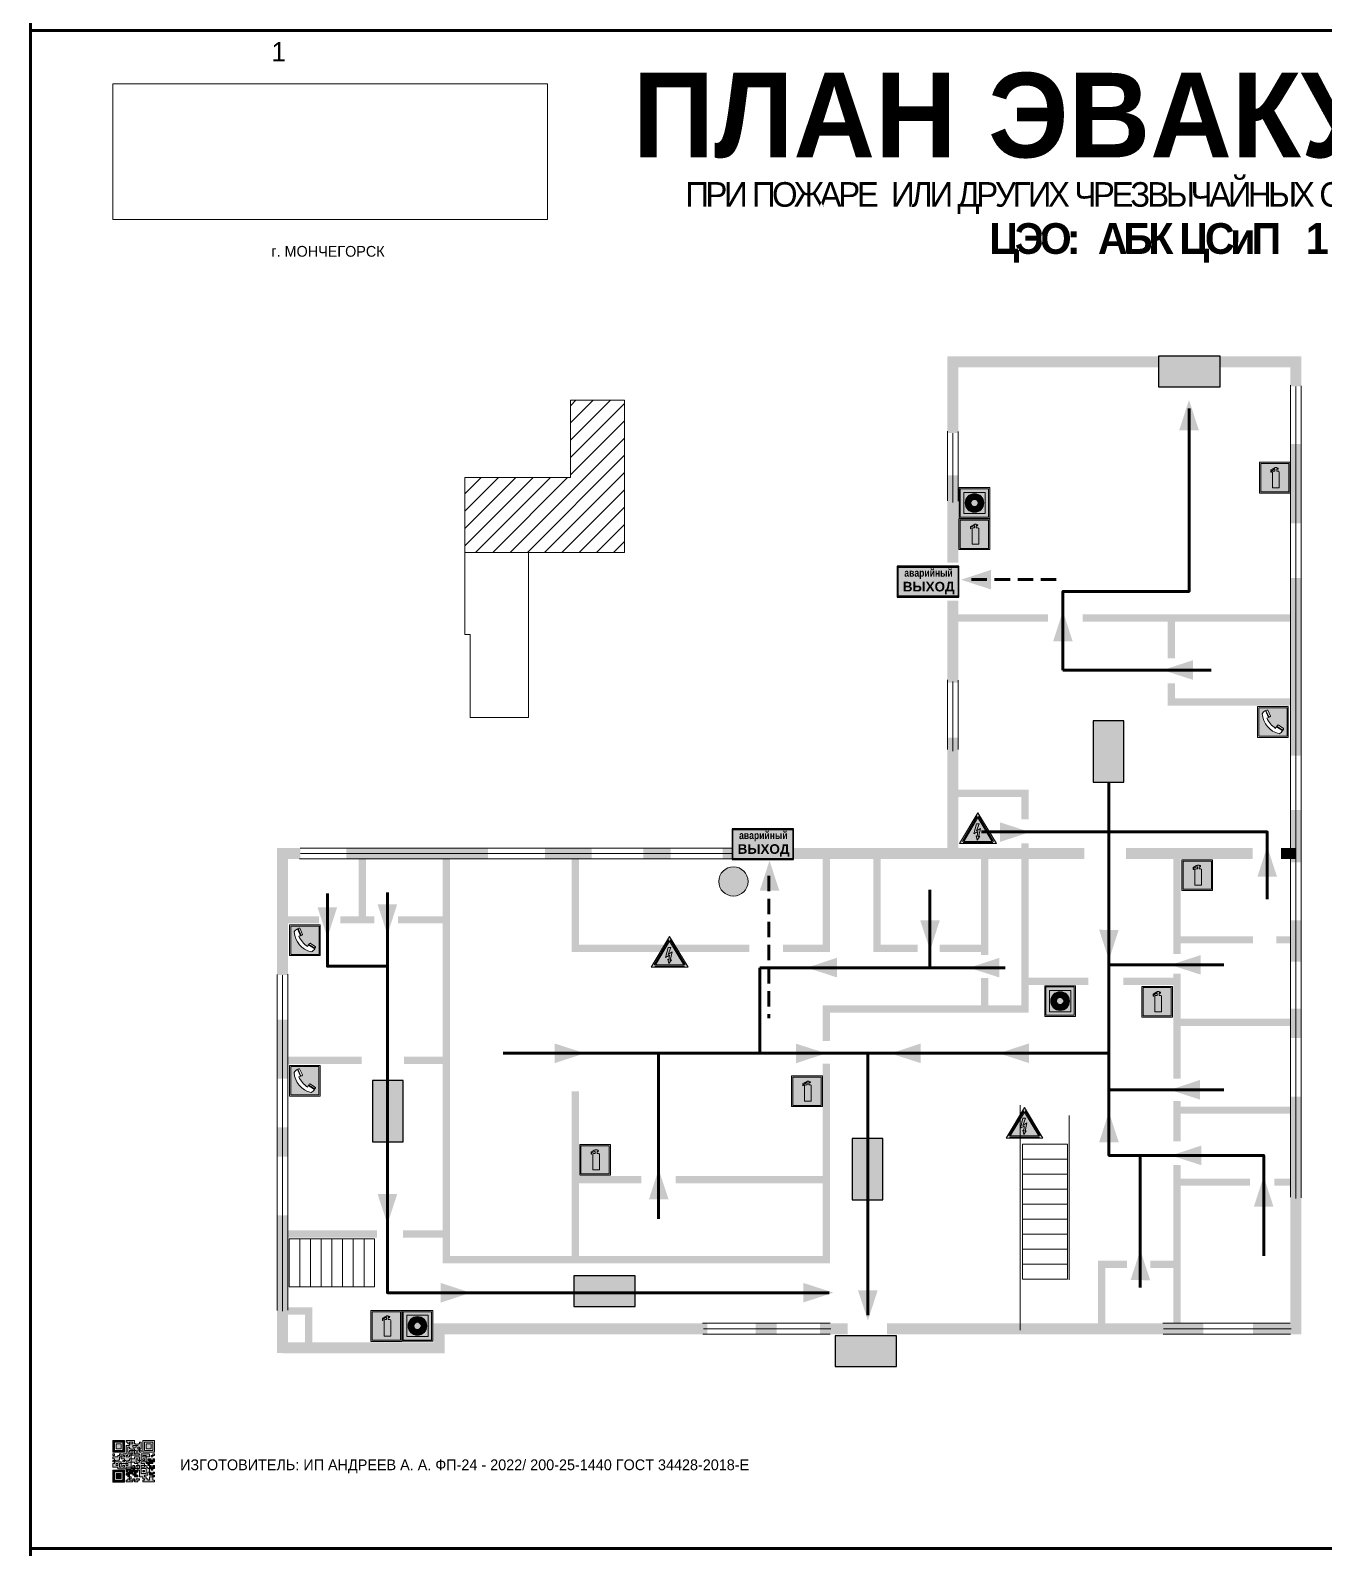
# Model space of a CAD drawing. Header units: millimetres. Extents: x 13114 to 67229, y 22859 to 38520.
# Drawn here: x 37715.6 to 38052.4, y 24689 to 25084 of the extents above; entities that cross this region are included whole.
import ezdxf

# ---------------------------------------------------------------- set-up
doc = ezdxf.new("R2010")
doc.units = ezdxf.units.MM
doc.linetypes.add('{ Wide Dash }', pattern=[12, 4, -2, 4, -2])
doc.layers.add('План_Штампы', color=7, linetype='Continuous')
doc.styles.add('обычный', font='arial.ttf')
picture_1 = doc.add_image_def('image1.jpg', size_in_pixel=(337, 105))

# ---------------------------------------------------------------- blocks, each defined once
blk = doc.blocks.new('QR')
at = {"lineweight": 0}
h = blk.add_hatch(color=256, dxfattribs=at)
h.dxf.hatch_style = 1
h.paths.add_polyline_path([(9241.16, 2687.38), (9242.01, 2687.38), (9242.01, 2687.83), (9241.59, 2687.83), (9241.59, 2688.68), (9239.45, 2688.68), (9239.45, 2688.25), (9239.86, 2688.25), (9239.86, 2687.83), (9240.29, 2687.83), (9240.29, 2688.25), (9241.16, 2688.25), (9241.16, 2687.83), (9240.29, 2687.83), (9240.29, 2687.38), (9239.45, 2687.38), (9239.45, 2685.22), (9238.57, 2685.22), (9238.57, 2684.8), (9239.02, 2684.8), (9239.02, 2684.37), (9238.13, 2684.37), (9238.13, 2683.92), (9239.02, 2683.92), (9239.02, 2683.5), (9239.44, 2683.5), (9239.44, 2682.64), (9239.87, 2682.64), (9239.87, 2682.18), (9239.44, 2682.18), (9239.44, 2682.64), (9238.13, 2682.64), (9238.13, 2681.76), (9237.71, 2681.76), (9237.71, 2682.64), (9238.13, 2682.64), (9238.13, 2683.07), (9237.27, 2683.07), (9237.27, 2683.51), (9237.71, 2683.51), (9237.71, 2684.37), (9238.13, 2684.37), (9238.13, 2685.22), (9237.71, 2685.22), (9237.71, 2684.8), (9237.28, 2684.8), (9237.28, 2684.38), (9235.98, 2684.38), (9235.98, 2683.92), (9236.4, 2683.92), (9236.4, 2683.49), (9236.84, 2683.49), (9236.84, 2683.07), (9236.4, 2683.07), (9236.4, 2682.64), (9235.98, 2682.64), (9235.98, 2681.76), (9237.29, 2681.76), (9237.29, 2681.33), (9239.43, 2681.33), (9239.43, 2681.76), (9240.74, 2681.76), (9240.74, 2683.05), (9239.87, 2683.05), (9239.87, 2683.5), (9240.29, 2683.5), (9240.29, 2683.91), (9240.74, 2683.91), (9240.74, 2684.81), (9240.29, 2684.81), (9240.29, 2684.79), (9240.29, 2684.37), (9239.45, 2684.37), (9239.45, 2684.8), (9239.87, 2684.8), (9239.87, 2685.21), (9240.74, 2685.21), (9240.74, 2686.1), (9240.29, 2686.1), (9240.29, 2685.64), (9239.86, 2685.64), (9239.86, 2686.95), (9240.29, 2686.95), (9240.29, 2686.52), (9240.74, 2686.52), (9240.74, 2686.1), (9241.16, 2686.1), (9241.16, 2686.53), (9241.59, 2686.53), (9241.59, 2686.1), (9242.02, 2686.1), (9242.02, 2685.21), (9241.59, 2685.21), (9241.59, 2686.1), (9241.16, 2686.1), (9241.16, 2685.21), (9240.74, 2685.21), (9240.74, 2684.81), (9242.89, 2684.81), (9242.89, 2685.22), (9242.47, 2685.22), (9242.47, 2686.11), (9242.89, 2686.11), (9242.89, 2686.52), (9242.46, 2686.52), (9242.46, 2686.95), (9242.89, 2686.95), (9242.89, 2686.52), (9243.32, 2686.52), (9243.32, 2688.26), (9242.9, 2688.26), (9242.9, 2687.83), (9242.47, 2687.83), (9242.47, 2687.38), (9242.01, 2687.38), (9242.01, 2686.94), (9241.16, 2686.94)])
h.paths.add_polyline_path([(9239.02, 2682.18), (9239.02, 2681.76), (9238.54, 2681.76), (9238.54, 2682.18)], flags=16)
h.paths.add_polyline_path([(9237.27, 2682.65), (9237.27, 2682.19), (9236.83, 2682.19), (9236.83, 2682.65)], flags=16)
h = blk.add_hatch(color=256, dxfattribs=at)
h.dxf.hatch_style = 1
h.paths.add_polyline_path([(9238.15, 2687.83), (9236.83, 2687.83), (9236.83, 2686.52), (9238.15, 2686.52)], flags=0)
h.paths.add_polyline_path([(9239.01, 2685.65), (9239.01, 2688.68), (9235.98, 2688.68), (9235.98, 2685.65)])
h.paths.add_polyline_path([(9236.41, 2686.1), (9236.41, 2688.26), (9238.56, 2688.26), (9238.56, 2686.1)], flags=16)
h.paths.add_polyline_path([(9236.83, 2686.52), (9236.83, 2687.83), (9238.15, 2687.83), (9238.15, 2686.52)], flags=0)
h = blk.add_hatch(color=256, dxfattribs=at)
h.dxf.hatch_style = 1
h.paths.add_polyline_path([(9243.32, 2686.11), (9242.89, 2686.11), (9242.89, 2685.64), (9243.32, 2685.64)])
h.paths.add_polyline_path([(9239.02, 2683.07), (9239.02, 2683.5), (9238.56, 2683.5), (9238.56, 2683.07)])
h.paths.add_polyline_path([(9236.4, 2684.8), (9236.4, 2685.22), (9235.98, 2685.22), (9235.98, 2684.8)])
h.paths.add_polyline_path([(9236.4, 2683.07), (9236.4, 2683.49), (9235.98, 2683.49), (9235.98, 2683.07)])
h = blk.add_hatch(color=256, dxfattribs=at)
h.dxf.hatch_style = 1
h.paths.add_polyline_path([(9238.15, 2686.52), (9238.15, 2687.83), (9236.83, 2687.83), (9236.83, 2686.52)])
h.paths.add_polyline_path([(9245.91, 2686.52), (9245.91, 2687.83), (9244.59, 2687.83), (9244.59, 2686.52)], flags=0)
h.paths.add_polyline_path([(9246.77, 2685.65), (9246.77, 2688.68), (9243.74, 2688.68), (9243.74, 2685.65)])
h.paths.add_polyline_path([(9244.17, 2686.1), (9244.17, 2688.26), (9246.32, 2688.26), (9246.32, 2686.1)], flags=16)
h.paths.add_polyline_path([(9244.59, 2686.52), (9244.59, 2687.83), (9245.91, 2687.83), (9245.91, 2686.52)], flags=0)
h = blk.add_hatch(color=256, dxfattribs=at)
h.dxf.hatch_style = 1
h.paths.add_polyline_path([(9240.75, 2681.76), (9240.75, 2681.35), (9241.17, 2681.35), (9241.17, 2681.76)])
h.paths.add_polyline_path([(9241.6, 2682.18), (9241.17, 2682.18), (9241.17, 2681.76), (9241.6, 2681.76)])
h.paths.add_polyline_path([(9242.47, 2681.34), (9242.47, 2682.19), (9242.02, 2682.19), (9242.02, 2681.76), (9241.6, 2681.76), (9241.6, 2681.34)])
h.paths.add_polyline_path([(9239.87, 2678.3), (9239.44, 2678.3), (9239.44, 2677.89), (9241.17, 2677.89), (9241.17, 2678.3), (9240.28, 2678.3), (9240.28, 2678.73), (9239.87, 2678.73)])
h.paths.add_polyline_path([(9240.75, 2678.73), (9240.75, 2679.19), (9240.28, 2679.19), (9240.28, 2678.73)])
h.paths.add_polyline_path([(9241.6, 2678.73), (9241.17, 2678.73), (9241.17, 2678.3), (9241.6, 2678.3)])
h.paths.add_polyline_path([(9242.02, 2678.3), (9241.6, 2678.3), (9241.6, 2677.89), (9242.48, 2677.89), (9242.48, 2678.31), (9242.9, 2678.31), (9242.9, 2678.73), (9242.02, 2678.73)])
h.paths.add_polyline_path([(9246.36, 2684.37), (9246.36, 2684.79), (9245.93, 2684.79), (9245.93, 2684.37)])
h.paths.add_polyline_path([(9246.78, 2685.2), (9246.36, 2685.2), (9246.36, 2684.79), (9246.78, 2684.79)])
h.paths.add_polyline_path([(9245.91, 2687.83), (9244.59, 2687.83), (9244.59, 2686.52), (9245.91, 2686.52)])
h = blk.add_hatch(color=256, dxfattribs=at)
h.dxf.hatch_style = 1
h.paths.add_polyline_path([(9243.32, 2682.64), (9243.32, 2683.07), (9244.62, 2683.07), (9244.62, 2684.37), (9243.74, 2684.37), (9243.74, 2684.8), (9244.62, 2684.8), (9244.62, 2684.37), (9245.48, 2684.37), (9245.48, 2685.22), (9243.32, 2685.22), (9243.32, 2683.5), (9242.89, 2683.5), (9242.89, 2683.06), (9242.01, 2683.06), (9242.01, 2683.91), (9242.47, 2683.91), (9242.47, 2683.5), (9242.89, 2683.5), (9242.89, 2684.38), (9241.59, 2684.38), (9241.59, 2683.91), (9240.74, 2683.91), (9240.74, 2683.05), (9241.59, 2683.05), (9241.59, 2682.64), (9242.47, 2682.64), (9242.47, 2682.19), (9242.91, 2682.19), (9242.91, 2681.34), (9242.48, 2681.34), (9242.48, 2680.91), (9242.91, 2680.91), (9242.91, 2679.17), (9243.75, 2679.17), (9243.75, 2678.73), (9244.2, 2678.73), (9244.2, 2678.3), (9243.75, 2678.3), (9243.75, 2677.88), (9246.78, 2677.88), (9246.78, 2678.3), (9246.35, 2678.3), (9246.35, 2679.19), (9245.48, 2679.19), (9245.48, 2678.31), (9245.05, 2678.31), (9245.05, 2678.73), (9244.62, 2678.73), (9244.62, 2679.19), (9244.2, 2679.19), (9244.2, 2679.61), (9245.05, 2679.61), (9245.05, 2680.46), (9245.48, 2680.46), (9245.48, 2681.34), (9245.04, 2681.34), (9245.04, 2681.76), (9244.63, 2681.76), (9244.63, 2682.19), (9244.21, 2682.19), (9244.21, 2681.76), (9243.32, 2681.76), (9243.32, 2682.19), (9244.21, 2682.19), (9244.21, 2682.64)])
h.paths.add_polyline_path([(9243.75, 2683.49), (9243.75, 2683.92), (9244.21, 2683.92), (9244.21, 2683.49)], flags=16)
h.paths.add_polyline_path([(9243.32, 2681.34), (9244.63, 2681.34), (9244.63, 2680.04), (9243.32, 2680.04)], flags=16)
h.paths.add_polyline_path([(9243.76, 2680.89), (9244.18, 2680.89), (9244.18, 2680.48), (9243.76, 2680.48)], flags=0)
h = blk.add_hatch(color=256, dxfattribs=at)
h.dxf.hatch_style = 1
h.paths.add_polyline_path([(9246.36, 2683.07), (9246.78, 2683.07), (9246.78, 2683.92), (9246.36, 2683.92), (9246.36, 2683.49), (9245.92, 2683.49), (9245.92, 2683.92), (9245.06, 2683.92), (9245.06, 2683.49), (9245.48, 2683.49), (9245.48, 2683.07), (9244.62, 2683.07), (9244.62, 2682.65), (9245.05, 2682.65), (9245.05, 2682.18), (9245.48, 2682.18), (9245.48, 2682.65), (9246.36, 2682.65)])
h.paths.add_polyline_path([(9246.78, 2682.18), (9246.36, 2682.18), (9246.36, 2681.75), (9245.92, 2681.75), (9245.92, 2682.18), (9245.48, 2682.18), (9245.48, 2681.34), (9245.48, 2681.34), (9245.94, 2681.34), (9245.94, 2680.91), (9246.36, 2680.91), (9246.36, 2681.34), (9246.78, 2681.34)])
h = blk.add_hatch(color=256, dxfattribs=at)
h.dxf.hatch_style = 1
h.paths.add_polyline_path([(9235.98, 2680.9), (9235.98, 2677.86), (9239.02, 2677.86), (9239.02, 2680.9)])
h.paths.add_polyline_path([(9238.57, 2680.48), (9238.57, 2678.32), (9236.41, 2678.32), (9236.41, 2680.48)], flags=16)
h.paths.add_polyline_path([(9238.15, 2680.05), (9238.15, 2678.74), (9236.83, 2678.74), (9236.83, 2680.05)], flags=0)
h = blk.add_hatch(color=256, dxfattribs=at)
h.dxf.hatch_style = 1
h.paths.add_polyline_path([(9238.15, 2680.05), (9236.83, 2680.05), (9236.83, 2678.74), (9238.15, 2678.74)])
h = blk.add_hatch(color=256, dxfattribs=at)
h.dxf.hatch_style = 1
h.paths.add_polyline_path([(9242.02, 2680.46), (9242.48, 2680.46), (9242.48, 2680.91), (9241.58, 2680.91), (9241.58, 2681.35), (9241.17, 2681.35), (9241.17, 2680.91), (9240.75, 2680.91), (9240.75, 2681.33), (9239.43, 2681.33), (9239.43, 2680.46), (9239.86, 2680.46), (9239.86, 2680.92), (9240.3, 2680.92), (9240.3, 2680.46), (9239.86, 2680.46), (9239.86, 2680.04), (9239.44, 2680.04), (9239.44, 2679.62), (9239.86, 2679.62), (9239.86, 2679.19), (9240.29, 2679.19), (9240.29, 2680.03), (9241.18, 2680.03), (9241.18, 2680.47), (9241.6, 2680.47), (9241.6, 2680.03), (9241.18, 2680.03), (9241.18, 2679.61), (9241.6, 2679.61), (9241.6, 2679.19), (9242.47, 2679.19), (9242.47, 2679.6), (9242.02, 2679.6)])
h = blk.add_hatch(color=256, dxfattribs=at)
h.dxf.hatch_style = 1
h.paths.add_polyline_path([(9244.18, 2680.48), (9244.18, 2680.89), (9243.76, 2680.89), (9243.76, 2680.48)])
h = blk.add_hatch(color=256, dxfattribs=at)
h.dxf.hatch_style = 1
h.paths.add_polyline_path([(9245.93, 2680.04), (9245.93, 2680.46), (9245.48, 2680.46), (9245.48, 2679.62), (9246.35, 2679.62), (9246.35, 2680.04)])
h.paths.add_polyline_path([(9246.78, 2680.04), (9246.78, 2680.46), (9246.35, 2680.46), (9246.35, 2680.04)])
h.paths.add_polyline_path([(9246.78, 2679.18), (9246.78, 2679.62), (9246.35, 2679.62), (9246.35, 2679.18)])
for points in [[(9237.71, 2685.22), (9238.13, 2685.22), (9238.13, 2684.37), (9237.71, 2684.37), (9237.71, 2683.51), (9237.27, 2683.51), (9237.27, 2683.07), (9238.13, 2683.07), (9238.13, 2682.64), (9237.71, 2682.64), (9237.71, 2681.76), (9238.13, 2681.76), (9238.13, 2682.64), (9239.44, 2682.64), (9239.44, 2683.5), (9239.02, 2683.5), (9239.02, 2683.07), (9238.56, 2683.07), (9238.56, 2683.5), (9239.02, 2683.5), (9239.02, 2683.92), (9238.13, 2683.92), (9238.13, 2684.37), (9239.02, 2684.37), (9239.02, 2684.8), (9238.57, 2684.8), (9238.57, 2685.22), (9239.45, 2685.22), (9239.45, 2687.38), (9240.29, 2687.38), (9240.29, 2687.83), (9239.86, 2687.83), (9239.86, 2688.25), (9239.45, 2688.25), (9239.45, 2688.68), (9241.59, 2688.68), (9241.59, 2687.83), (9242.01, 2687.83), (9242.01, 2687.38), (9242.47, 2687.38), (9242.47, 2687.83), (9242.9, 2687.83), (9242.9, 2688.26), (9243.32, 2688.26), (9243.32, 2686.52), (9242.89, 2686.52), (9242.89, 2686.11), (9243.32, 2686.11), (9243.32, 2685.64), (9242.89, 2685.64), (9242.89, 2686.11), (9242.47, 2686.11), (9242.47, 2685.22), (9242.89, 2685.22), (9242.89, 2684.81), (9240.74, 2684.81), (9240.74, 2683.91), (9241.59, 2683.91), (9241.59, 2684.38), (9242.89, 2684.38), (9242.89, 2683.5), (9242.47, 2683.5), (9242.47, 2683.91), (9242.01, 2683.91), (9242.01, 2683.06), (9242.89, 2683.06), (9242.89, 2683.5), (9243.32, 2683.5), (9243.32, 2685.22), (9245.48, 2685.22), (9245.48, 2684.37), (9244.62, 2684.37), (9244.62, 2683.07), (9245.48, 2683.07), (9245.48, 2683.49), (9245.06, 2683.49), (9245.06, 2683.92), (9245.92, 2683.92), (9245.92, 2683.49), (9246.36, 2683.49), (9246.36, 2683.92), (9246.78, 2683.92), (9246.78, 2683.07), (9246.36, 2683.07), (9246.36, 2682.65), (9245.48, 2682.65), (9245.48, 2682.18), (9245.92, 2682.18), (9245.92, 2681.75), (9246.36, 2681.75), (9246.36, 2682.18), (9246.78, 2682.18), (9246.78, 2681.34), (9246.36, 2681.34), (9246.36, 2680.91), (9245.94, 2680.91), (9245.94, 2681.34), (9245.48, 2681.34), (9245.48, 2680.46), (9245.93, 2680.46), (9245.93, 2680.04), (9246.35, 2680.04), (9246.35, 2680.46), (9246.78, 2680.46), (9246.78, 2680.04), (9246.78, 2680.04), (9246.35, 2680.04), (9246.35, 2679.62), (9246.78, 2679.62), (9246.78, 2679.18), (9246.35, 2679.18), (9246.35, 2678.3), (9246.78, 2678.3), (9246.78, 2677.88), (9243.75, 2677.88), (9243.75, 2678.3), (9244.2, 2678.3), (9244.2, 2678.73), (9243.75, 2678.73), (9243.75, 2679.17), (9242.91, 2679.17), (9242.91, 2680.91), (9242.48, 2680.91), (9242.48, 2680.46), (9242.02, 2680.46), (9242.02, 2679.6), (9242.47, 2679.6), (9242.47, 2679.19), (9241.6, 2679.19), (9241.6, 2679.61), (9241.18, 2679.61), (9241.18, 2680.03), (9240.29, 2680.03), (9240.29, 2679.19), (9240.75, 2679.19), (9240.75, 2678.73), (9240.28, 2678.73), (9240.28, 2678.3), (9241.17, 2678.3), (9241.17, 2678.73), (9241.6, 2678.73), (9241.6, 2678.3), (9242.02, 2678.3), (9242.02, 2678.73), (9242.9, 2678.73), (9242.9, 2678.31), (9242.48, 2678.31), (9242.48, 2677.89), (9241.6, 2677.89), (9241.6, 2678.3), (9241.17, 2678.3), (9241.17, 2677.89), (9239.44, 2677.89), (9239.44, 2678.3), (9239.87, 2678.3), (9239.87, 2678.73), (9240.28, 2678.73), (9240.28, 2679.19), (9240.29, 2679.19), (9239.86, 2679.19), (9239.86, 2679.62), (9239.44, 2679.62), (9239.44, 2680.04), (9239.86, 2680.04), (9239.86, 2680.46), (9239.43, 2680.46), (9239.43, 2681.33), (9237.29, 2681.33), (9237.29, 2681.76), (9235.98, 2681.76), (9235.98, 2682.64), (9236.4, 2682.64), (9236.4, 2683.07), (9235.98, 2683.07), (9235.98, 2683.49), (9236.4, 2683.49), (9236.4, 2683.92), (9235.98, 2683.92), (9235.98, 2684.38), (9237.28, 2684.38), (9237.28, 2684.8), (9237.71, 2684.8), (9237.71, 2685.22), (9237.92, 2685.22)], [(9240.74, 2686.1), (9240.74, 2686.52), (9240.29, 2686.52), (9240.29, 2686.95), (9239.86, 2686.95), (9239.86, 2685.64), (9240.29, 2685.64), (9240.29, 2686.1), (9240.74, 2686.1), (9240.74, 2686.52)], [(9240.74, 2683.05), (9240.74, 2681.76), (9239.43, 2681.76), (9239.43, 2681.33), (9240.75, 2681.33), (9240.75, 2681.35), (9240.75, 2680.91), (9241.17, 2680.91), (9241.17, 2681.35), (9241.58, 2681.35), (9241.58, 2680.91), (9242.48, 2680.91), (9242.48, 2681.34), (9242.91, 2681.34), (9242.91, 2682.19), (9242.47, 2682.19), (9242.47, 2682.64), (9241.59, 2682.64), (9241.59, 2683.05), (9240.74, 2683.05)], [(9240.74, 2685.21), (9239.87, 2685.21), (9239.87, 2684.8), (9239.45, 2684.8), (9239.45, 2684.37), (9240.29, 2684.37), (9240.29, 2684.79), (9240.29, 2684.81), (9240.74, 2684.81), (9240.74, 2685.21), (9239.87, 2685.21)], [(9240.74, 2683.91), (9240.29, 2683.91), (9240.29, 2683.5), (9239.87, 2683.5), (9239.87, 2683.05), (9240.74, 2683.05), (9240.74, 2683.91)], [(9241.6, 2681.76), (9242.02, 2681.76), (9242.02, 2682.19), (9242.47, 2682.19), (9242.47, 2681.34), (9241.6, 2681.34), (9241.6, 2681.76)], [(9244.62, 2683.07), (9243.32, 2683.07), (9243.32, 2682.64), (9244.21, 2682.64), (9244.21, 2682.19), (9243.32, 2682.19), (9243.32, 2681.76), (9244.21, 2681.76), (9244.21, 2682.19), (9244.63, 2682.19), (9244.63, 2681.76), (9245.04, 2681.76), (9245.04, 2681.34), (9245.48, 2681.34)], [(9244.62, 2684.37), (9244.62, 2684.8), (9243.74, 2684.8), (9243.74, 2684.37), (9244.62, 2684.37)], [(9245.48, 2682.18), (9245.05, 2682.18), (9245.05, 2682.65), (9244.62, 2682.65), (9244.62, 2683.07)], [(9245.48, 2682.18), (9245.48, 2681.34)], [(9239.86, 2680.46), (9239.86, 2680.92), (9240.3, 2680.92), (9240.3, 2680.46), (9239.86, 2680.46)], [(9245.48, 2680.46), (9245.05, 2680.46), (9245.05, 2679.61), (9244.2, 2679.61), (9244.2, 2679.19), (9244.62, 2679.19), (9244.62, 2678.73), (9245.05, 2678.73), (9245.05, 2678.31), (9245.48, 2678.31), (9245.48, 2679.19), (9246.35, 2679.19), (9246.35, 2679.07)], [(9246.35, 2679.62), (9245.48, 2679.62), (9245.48, 2680.46)], [(9245.48, 2680.46), (9245.48, 2679.62), (9246.35, 2679.62), (9246.35, 2680.04), (9245.93, 2680.04), (9245.93, 2680.46), (9245.48, 2680.46), (9245.48, 2679.62)], [(9246.35, 2679.62), (9246.35, 2679.18)]]:
    blk.add_lwpolyline(points, dxfattribs=at)
for points in [[(9235.98, 2685.65), (9239.01, 2685.65), (9239.01, 2688.68), (9235.98, 2688.68)], [(9236.41, 2688.26), (9238.56, 2688.26), (9238.56, 2686.1), (9236.41, 2686.1)], [(9236.83, 2687.83), (9238.15, 2687.83), (9238.15, 2686.52), (9236.83, 2686.52)], [(9240.29, 2687.83), (9241.16, 2687.83), (9241.16, 2688.25), (9240.29, 2688.25)], [(9240.29, 2688.25), (9241.16, 2688.25), (9241.16, 2687.83), (9240.29, 2687.83)], [(9241.16, 2686.1), (9240.74, 2686.1), (9240.74, 2685.21), (9241.16, 2685.21)], [(9242.01, 2687.38), (9241.16, 2687.38), (9241.16, 2686.94), (9242.01, 2686.94)], [(9241.16, 2687.38), (9242.01, 2687.38), (9242.01, 2686.94), (9241.16, 2686.94)], [(9241.16, 2686.53), (9241.59, 2686.53), (9241.59, 2686.1), (9241.16, 2686.1)], [(9241.59, 2686.1), (9242.02, 2686.1), (9242.02, 2685.21), (9241.59, 2685.21)], [(9242.89, 2686.52), (9242.46, 2686.52), (9242.46, 2686.95), (9242.89, 2686.95)], [(9243.74, 2685.65), (9246.77, 2685.65), (9246.77, 2688.68), (9243.74, 2688.68)], [(9244.17, 2688.26), (9246.32, 2688.26), (9246.32, 2686.1), (9244.17, 2686.1)], [(9244.59, 2687.83), (9245.91, 2687.83), (9245.91, 2686.52), (9244.59, 2686.52)], [(9235.98, 2684.8), (9236.4, 2684.8), (9236.4, 2685.22), (9235.98, 2685.22)], [(9236.4, 2683.07), (9236.84, 2683.07), (9236.84, 2683.49), (9236.4, 2683.49)], [(9236.83, 2682.19), (9237.27, 2682.19), (9237.27, 2682.65), (9236.83, 2682.65)], [(9238.54, 2682.18), (9239.02, 2682.18), (9239.02, 2681.76), (9238.54, 2681.76)], [(9239.44, 2682.64), (9239.87, 2682.64), (9239.87, 2682.18), (9239.44, 2682.18)], [(9241.17, 2682.18), (9241.6, 2682.18), (9241.6, 2681.76), (9241.17, 2681.76)], [(9243.75, 2683.92), (9244.21, 2683.92), (9244.21, 2683.49), (9243.75, 2683.49)], [(9245.93, 2684.79), (9246.36, 2684.79), (9246.36, 2684.37), (9245.93, 2684.37)], [(9246.36, 2685.2), (9246.78, 2685.2), (9246.78, 2684.79), (9246.36, 2684.79)], [(9235.98, 2677.86), (9239.02, 2677.86), (9239.02, 2680.9), (9235.98, 2680.9)], [(9236.41, 2680.48), (9238.57, 2680.48), (9238.57, 2678.32), (9236.41, 2678.32)], [(9236.83, 2680.05), (9238.15, 2680.05), (9238.15, 2678.74), (9236.83, 2678.74)], [(9240.75, 2681.76), (9241.17, 2681.76), (9241.17, 2681.35), (9240.75, 2681.35)], [(9241.18, 2680.03), (9241.6, 2680.03), (9241.6, 2680.47), (9241.18, 2680.47)], [(9243.32, 2680.04), (9244.63, 2680.04), (9244.63, 2681.34), (9243.32, 2681.34)], [(9243.76, 2680.89), (9244.18, 2680.89), (9244.18, 2680.48), (9243.76, 2680.48)]]:
    blk.add_lwpolyline(points, close=True, dxfattribs=at)
blk = doc.blocks.new('A$C54414219')
at = {"true_color": 0xffffff}
h = blk.add_hatch(color=7, dxfattribs=at)
h.paths.add_polyline_path([(2.39, -9.45), (2.39, -18.3), (11.23, -18.3), (11.23, -9.45)], flags=0)
h.paths.add_polyline_path([(10.71, -13.87, -1), (2.92, -13.87, -1)], flags=0)
h.paths.add_polyline_path([(8.3, -13.87, -1), (5.33, -13.87, -1)], flags=0)
h.paths.add_polyline_path([(0.41, -7.47), (0.41, -20.27), (13.21, -20.27), (13.21, -7.47)])
h.paths.add_polyline_path([(0.92, -19.77), (12.71, -19.77), (12.71, -7.98), (0.92, -7.98)], flags=16)
h.paths.add_polyline_path([(11.23, -9.45), (11.23, -18.3), (2.39, -18.3), (2.39, -9.45)], flags=0)
at = {"lineweight": 5}
h = blk.add_hatch(color=242, dxfattribs=at)
h.paths.add_polyline_path([(12.71, -7.98), (0.92, -7.98), (0.92, -19.77), (12.71, -19.77)])
h.paths.add_polyline_path([(11.23, -18.3), (2.39, -18.3), (2.39, -9.45), (11.23, -9.45)], flags=16)
h.paths.add_polyline_path([(10.71, -13.87, -1), (2.92, -13.87, -1)], flags=0)
h.paths.add_polyline_path([(8.3, -13.87, -1), (5.33, -13.87, -1)], flags=0)
at = {"true_color": 0xffffff}
h = blk.add_hatch(color=7, dxfattribs=at)
h.paths.add_polyline_path([(2.39, -9.45), (2.39, -18.3), (11.23, -18.3), (11.23, -9.45)])
h.paths.add_polyline_path([(10.71, -13.87, -1), (2.92, -13.87, -1)], flags=16)
h.paths.add_polyline_path([(8.3, -13.87, -1), (5.33, -13.87, -1)], flags=0)
at = {"lineweight": 5}
h = blk.add_hatch(color=242, dxfattribs=at)
h.paths.add_polyline_path([(2.92, -13.87, 1), (10.71, -13.87, 1)])
h.paths.add_polyline_path([(8.3, -13.87, -1), (5.33, -13.87, -1)], flags=16)
at = {"color": 242, "lineweight": 5}
for p, q in [((0.41, -20.27), (0.41, -7.47)), ((0.41, -7.47), (13.21, -7.47)), ((0.41, -7.47), (13.21, -7.47)), ((13.21, -20.27), (13.21, -7.47)), ((0.41, -20.27), (13.21, -20.27))]:
    blk.add_line(p, q, dxfattribs=at)
for points in [[(0.92, -7.98), (12.71, -7.98), (12.71, -19.77), (0.92, -19.77)], [(2.39, -9.45), (11.23, -9.45), (11.23, -18.3), (2.39, -18.3)]]:
    blk.add_lwpolyline(points, close=True, dxfattribs=at)
for radius in [3.89, 1.49]:
    blk.add_circle((6.81, -13.87), radius, dxfattribs=at)
blk = doc.blocks.new('A$C32E8229D')
at = {"true_color": 0xffffff}
blk.add_hatch(color=7, dxfattribs=at).paths.add_polyline_path([(0, 0), (0, -8), (16, -8), (16, 0)])
h = blk.add_hatch(color=126)
h.paths.add_polyline_path([(0.2, -0.2), (15.8, -0.2), (15.8, -7.8), (0.2, -7.8)])
h.paths.add_polyline_path([(13.49, -2.05), (12.08, -2.05), (11.37, -2.63, 0.162397), (11.29, -2.84), (11.29, -3.63), (10.35, -3.63), (10.35, -4.05), (11.68, -4.05), (11.68, -3.48), (12.26, -4.28), (11.29, -5.1), (11.29, -6.78), (11.85, -6.78), (11.85, -5.44), (12.8, -4.64), (12.8, -5.94), (14.46, -5.94), (14.46, -5.39), (13.45, -5.39), (13.45, -3.97), (12.46, -2.59), (13.15, -2.59), (13.69, -3.34), (14.18, -3)], flags=16)
h.paths.add_polyline_path([(10.74, -1.82, 1), (11.8, -1.82, 1)], flags=16)
h.paths.add_polyline_path([(9.39, -3.59), (5.99, -3.59), (6.56, -3.03), (5.91, -3.03), (5.1, -3.83), (5.91, -4.64), (6.56, -4.64), (5.99, -4.09), (9.39, -4.09)], flags=16)
h.paths.add_polyline_path([(4.29, -1.08), (1.72, -1.08), (1.72, -6.6), (4.29, -6.6)], flags=16)
at = {"color": 126}
blk.add_lwpolyline([(16, -8), (0, -8), (0, 0), (16, 0)], close=True, dxfattribs=at)
blk = doc.blocks.new('A$C7B8C2D5B')
at = {"lineweight": 0}
h = blk.add_hatch(color=5, dxfattribs=at)
h.dxf.hatch_style = 1
h.paths.add_polyline_path([(1.4, -3.02, 1), (-2.11, -3.02, 1)])
at = {"color": 5, "lineweight": 0}
blk.add_circle((-0.36, -3.02), 1.75, dxfattribs=at)
blk = doc.blocks.new('A$C456E1F9C')
at = {"lineweight": 5}
h = blk.add_hatch(color=242, dxfattribs=at)
h.paths.add_polyline_path([(0.51, -1.47), (0.51, -13.26), (12.29, -13.26), (12.29, -1.47)])
h.paths.add_polyline_path([(5.42, -4.95, -0.254479), (4.78, -5.4), (3.52, -2.53, -0.209735), (4.23, -2.4)], flags=16)
h.paths.add_polyline_path([(8.53, -8.6), (10.87, -10.17), (10.54, -10.76), (8.03, -9.13, -0.192251)], flags=16)
h.paths.add_polyline_path([(4.61, -5.49, 0.005518), (3.87, -5.72, 0.128647), (7.49, -10.01, 0.00809), (7.83, -9.33), (10.47, -10.97, -0.16736), (8.99, -12.25, -0.327862), (1.95, -3.95, -0.166952), (3.36, -2.62)], flags=16)
at = {"color": 242, "lineweight": 5}
for p, q in [((0, -13.77), (0, -0.97)), ((12.8, -0.97), (0, -0.97)), ((4.61, -5.49), (3.36, -2.62)), ((3.52, -2.53), (4.78, -5.4)), ((4.23, -2.4), (5.42, -4.95)), ((12.8, -13.77), (12.8, -0.97)), ((7.83, -9.33), (10.47, -10.97)), ((8.03, -9.13), (10.54, -10.76)), ((10.81, -10.12), (8.53, -8.6)), ((10.54, -10.76), (10.8, -10.3)), ((10.8, -10.3), (10.81, -10.12)), ((0, -13.77), (12.8, -13.77))]:
    blk.add_line(p, q, dxfattribs=at)
blk.add_lwpolyline([(0.51, -1.47), (12.29, -1.47), (12.29, -13.26), (0.51, -13.26)], close=True, dxfattribs=at)
for centre, radius, start, end in [((4.59, -5.34), 2.99, 114.28453, 152.19739), ((11.12, -3.31), 9.19, 183.99153, 256.60086), ((4.02, -3.27), 0.891, 76.32839, 123.70924), ((14.98, -39.1), 35.17, 107.14873, 108.41345), ((13.86, -0.94), 11.08, 205.55365, 234.87622), ((4.68, -4.59), 0.824, 276.9621, 334.07228), ((-13.31, 0.8), 23.44, 332.54871, 334.40268), ((8.94, -9.5), 0.989, 114.40924, 157.93883), ((7.87, -9.46), 3, 291.92908, 329.9329)]:
    blk.add_arc(centre, radius, start, end, dxfattribs=at)
blk = doc.blocks.new('A$C3AD82952')
at = {"true_color": 0xf5f5ff}
h = blk.add_hatch(color=7, dxfattribs=at)
h.dxf.hatch_style = 1
h.paths.add_polyline_path([(8.21, 8.73, 0.414214), (7.89, 9.05), (7.22, 9.05), (7.22, 9.92), (7.59, 9.92, 1), (7.57, 10.36), (7.22, 10.36), (7.22, 10.6), (6.43, 10.6), (6.43, 10.36), (6.01, 10.36), (4.74, 9.59), (4.74, 8.69), (4.98, 8.73), (4.98, 9.26), (6.12, 9.91), (6.43, 9.91), (6.43, 9.05), (5.76, 9.05, 0.414214), (5.44, 8.73), (5.44, 2.2), (8.21, 2.2)], flags=0)
h.paths.add_polyline_path([(12.8, 12.8), (0, 12.8), (0, 0), (12.8, 0)])
h.paths.add_polyline_path([(0.51, 12.29), (12.29, 12.29), (12.29, 0.51), (0.51, 0.51)], flags=16)
h.paths.add_polyline_path([(4.74, 9.59), (6.01, 10.36), (6.43, 10.36), (6.43, 10.6), (7.22, 10.6), (7.22, 10.36), (7.59, 10.36, -0.94586), (7.59, 9.92), (7.22, 9.92), (7.22, 9.05), (7.89, 9.05, -0.414214), (8.21, 8.73), (8.21, 2.2), (5.44, 2.2), (5.44, 8.73, -0.414214), (5.76, 9.05), (6.43, 9.05), (6.43, 9.91), (6.12, 9.91), (4.98, 9.26), (4.98, 8.73), (4.74, 8.69)], flags=0)
h = blk.add_hatch(color=242)
h.dxf.hatch_style = 1
h.paths.add_polyline_path([(12.29, 12.29), (0.51, 12.29), (0.51, 0.51), (12.29, 0.51)])
h.paths.add_polyline_path([(4.74, 8.69), (4.74, 9.59), (6.01, 10.36), (6.43, 10.36), (6.43, 10.6), (7.22, 10.6), (7.22, 10.36), (7.59, 10.36, -0.94586), (7.59, 9.92), (7.22, 9.92), (7.22, 9.05), (7.89, 9.05, -0.414214), (8.21, 8.73), (8.21, 2.2), (5.44, 2.2), (5.44, 8.73, -0.414214), (5.76, 9.05), (6.43, 9.05), (6.43, 9.91), (6.12, 9.91), (4.98, 9.26), (4.98, 8.73)], flags=16)
h = blk.add_hatch(color=7, dxfattribs=at)
h.dxf.hatch_style = 1
h.paths.add_polyline_path([(8.21, 8.73, 0.414214), (7.89, 9.05), (7.22, 9.05), (7.22, 9.92), (7.59, 9.92, 1), (7.57, 10.36), (7.22, 10.36), (7.22, 10.6), (6.43, 10.6), (6.43, 10.36), (6.01, 10.36), (4.74, 9.59), (4.74, 8.69), (4.98, 8.73), (4.98, 9.26), (6.12, 9.91), (6.43, 9.91), (6.43, 9.05), (5.76, 9.05, 0.414214), (5.44, 8.73), (5.44, 2.2), (8.21, 2.2)])
at = {"color": 242, "lineweight": 5}
for p, q in [((0, 0), (0, 12.8)), ((0, 12.8), (12.8, 12.8)), ((12.8, 0), (12.8, 12.8)), ((6.01, 10.36), (4.74, 9.59)), ((4.74, 9.59), (4.74, 8.69)), ((4.74, 8.69), (4.98, 8.73)), ((4.98, 9.26), (6.12, 9.91)), ((4.98, 8.73), (4.98, 9.26)), ((5.44, 2.2), (5.44, 8.73)), ((5.76, 9.05), (6.43, 9.05)), ((6.01, 10.36), (6.43, 10.36)), ((6.12, 9.91), (6.43, 9.91)), ((7.22, 10.6), (6.43, 10.6)), ((6.43, 10.6), (6.43, 10.36)), ((6.43, 9.91), (6.43, 9.05)), ((7.22, 10.36), (7.22, 10.6)), ((7.59, 10.36), (7.22, 10.36)), ((7.22, 9.05), (7.22, 9.92)), ((7.59, 9.92), (7.22, 9.92)), ((7.89, 9.05), (7.22, 9.05)), ((8.21, 2.2), (8.21, 8.73)), ((0, 0), (12.8, 0)), ((5.44, 2.2), (8.21, 2.2))]:
    blk.add_line(p, q, dxfattribs=at)
blk.add_lwpolyline([(0.51, 12.29), (12.29, 12.29), (12.29, 0.51), (0.51, 0.51)], close=True, dxfattribs=at)
for centre, radius, start, end in [((5.76, 8.73), 0.32, 90, 180), ((7.58, 10.14), 0.223, 273.18746, 86.81254), ((7.89, 8.73), 0.32, 0, 90)]:
    blk.add_arc(centre, radius, start, end, dxfattribs=at)
blk = doc.blocks.new('A$C3E6D3DDE')
at = {"lineweight": 5}
h = blk.add_hatch(color=40, dxfattribs=at)
h.paths.add_polyline_path([(24.1, 1.45), (16.46, -11.35), (31.74, -11.35)])
h.paths.add_polyline_path([(24.09, -0.46), (30.03, -10.41), (18.14, -10.41)], flags=16)
h.paths.add_polyline_path([(24.54, -3.08), (23.41, -6.02), (25.13, -5.01), (24.33, -8.5), (24.82, -8.27), (23.79, -9.86), (23.4, -8.04), (23.8, -8.43), (24.04, -6.29), (22.39, -7.25), (23.44, -3.08)], flags=0)
h = blk.add_hatch(color=256, dxfattribs=at)
h.paths.add_polyline_path([(24.37, 0.03, 0.567511), (23.82, 0.03), (17.59, -10.4, 0.582454), (17.86, -10.88), (30.32, -10.88, 0.582149), (30.6, -10.4)])
h.paths.add_polyline_path([(24.09, -0.46), (18.14, -10.41), (30.03, -10.41)], flags=16)
h.paths.add_polyline_path([(24.54, -3.08), (23.41, -6.02), (25.13, -5.01), (24.33, -8.5), (24.82, -8.27), (23.79, -9.86), (23.4, -8.04), (23.8, -8.43), (24.04, -6.29), (22.39, -7.25), (23.44, -3.08)], flags=0)
h = blk.add_hatch(color=40, dxfattribs=at)
h.paths.add_polyline_path([(24.09, -0.46), (18.14, -10.41), (30.03, -10.41)])
h.paths.add_polyline_path([(24.82, -8.27), (23.79, -9.86), (23.4, -8.04), (23.8, -8.43), (24.04, -6.29), (22.39, -7.25), (23.44, -3.08), (24.54, -3.08), (23.41, -6.02), (25.13, -5.01), (24.33, -8.5)], flags=16)
at = {"color": 40, "lineweight": 5}
for p, q in [((16.46, -11.35), (24.1, 1.45)), ((24.1, 1.45), (31.74, -11.35))]:
    blk.add_line(p, q, dxfattribs=at)
at = {"lineweight": 5}
for p, q in [((17.59, -10.4), (23.82, 0.03)), ((24.37, 0.03), (30.6, -10.4)), ((18.14, -10.41), (24.09, -0.46)), ((23.44, -3.08), (22.39, -7.25)), ((22.39, -7.25), (24.04, -6.29)), ((23.41, -6.02), (24.54, -3.08)), ((25.13, -5.01), (23.41, -6.02)), ((24.54, -3.08), (23.44, -3.08)), ((24.04, -6.29), (23.8, -8.43)), ((24.09, -0.46), (30.03, -10.41)), ((24.33, -8.5), (25.13, -5.01)), ((17.86, -10.88), (30.32, -10.88)), ((18.14, -10.41), (30.03, -10.41)), ((23.8, -8.43), (23.4, -8.04)), ((23.4, -8.04), (23.79, -9.86)), ((23.79, -9.86), (24.82, -8.27)), ((24.82, -8.27), (24.33, -8.5))]:
    blk.add_line(p, q, dxfattribs=at)
at = {"color": 50, "lineweight": 5}
blk.add_line((31.74, -11.35), (16.46, -11.35), dxfattribs=at)
blk = doc.blocks.new('A$C7B4425F7')
at = {"true_color": 0xffffff}
blk.add_hatch(color=7, dxfattribs=at).paths.add_polyline_path([(0, 0), (-16, 0), (-16, -8), (0, -8)])
h = blk.add_hatch(color=126)
h.paths.add_polyline_path([(-0.2, -0.2), (-15.8, -0.2), (-15.8, -7.8), (-0.2, -7.8)])
h.paths.add_polyline_path([(-11.76, -2.03), (-11.76, -3.66), (-11.17, -3.66, -0.568275), (-11.17, -6.18), (-12.58, -6.18), (-12.58, -2.03)], flags=16)
h.paths.add_polyline_path([(-13.33, -4.12, -0.495768), (-13.59, -6.18), (-15.03, -6.18), (-15.03, -2.03), (-13.59, -2.03, -0.487973)], flags=16)
h.paths.add_polyline_path([(-10.25, -2.03), (-9.48, -2.03), (-9.48, -6.18), (-10.25, -6.18)], flags=16)
h.paths.add_polyline_path([(-13.84, -3.69), (-14.24, -3.69), (-14.24, -3.03), (-13.9, -3.03, -0.692621)], flags=0)
h.paths.add_polyline_path([(-9.15, -2.03), (-8.4, -2.03), (-8.04, -3.07), (-7.68, -2.03), (-6.93, -2.03), (-7.64, -4.1), (-6.93, -6.18), (-7.68, -6.18), (-8.04, -5.14), (-8.4, -6.18), (-9.15, -6.18), (-8.44, -4.1)], flags=16)
h.paths.add_polyline_path([(-11.76, -4.46), (-11.42, -4.46, -0.692621), (-11.36, -5.12), (-11.76, -5.12)], flags=0)
h.paths.add_polyline_path([(-13.9, -5.2), (-14.24, -5.2), (-14.24, -4.55), (-13.84, -4.55, -0.708038)], flags=0)
edge = h.paths.add_edge_path(flags=16)
edge.add_ellipse((-5.51, -4.08), major_axis=(0, 2.05), ratio=0.586184, start_angle=0, end_angle=360)
edge = h.paths.add_edge_path(flags=0)
edge.add_ellipse((-5.51, -4.08), major_axis=(0, 1.14), ratio=0.454828, start_angle=0, end_angle=360)
h.paths.add_polyline_path([(-4.13, -4.96, 0.377264), (-3.48, -4.52, 0.0555), (-3.16, -2.03), (-1.66, -2.03), (-1.66, -4.96), (-0.96, -4.96), (-0.96, -7.01), (-1.75, -7.01), (-1.75, -6.18), (-3.3, -6.18), (-3.3, -7.02), (-4.13, -7.02)], flags=16)
h.paths.add_polyline_path([(-2.73, -2.91), (-2.28, -2.91), (-2.28, -4.96), (-3.05, -4.96, 0.079136)], flags=0)
at = {"color": 126}
blk.add_lwpolyline([(-16, -8), (0, -8), (0, 0), (-16, 0)], close=True, dxfattribs=at)
blk = doc.blocks.new('A$C41C009D9')
at = {"true_color": 0xffffff}
blk.add_hatch(color=7, dxfattribs=at).paths.add_polyline_path([(0, 8), (-16, 8), (-16, 0), (0, 0)])
h = blk.add_hatch(color=126)
h.dxf.hatch_style = 1
h.paths.add_polyline_path([(-15.8, 7.8), (-15.8, 0.2), (-0.2, 0.2), (-0.2, 7.8)])
at = {"color": 126}
for points in [[(-16, 0), (0, 0), (0, 8), (-16, 8)], [(-16, 0), (0, 0), (0, 8), (-16, 8)], [(-15.8, 7.8), (-0.2, 7.8), (-0.2, 0.2), (-15.8, 0.2)]]:
    blk.add_lwpolyline(points, close=True, dxfattribs=at)
at = {"color": 7, "true_color": 0xffffff, "insert": (-15.8, 7.3), "char_height": 2.5, "width": 15.5999, "attachment_point": 1, "style": 'обычный'}
blk.add_mtext('\\pi1.6133;{\\fArial|b1|i0|c204|p34;\\H0.8x;\\W0.8;аварийный\\H1.25x;\\W1;\\P\\pi1.2327;ВЫХОД}', dxfattribs=at)

msp = doc.modelspace()

# ---------------------------------------------------------------- hatches: boundary and pattern name
at = {"lineweight": 0}
h = msp.add_hatch(dxfattribs=at)
h.set_pattern_fill('ANSI31', color=256)
h.set_pattern_definition([(45, (-16664.5796, 20211.7203), (-2.24506403, 2.24506403), [])])
h.paths.add_polyline_path([(37870.21, 24948.18), (37870.21, 24987.76), (37856.17, 24987.76), (37856.17, 24967.63), (37828.72, 24967.63), (37828.72, 24948.18), (37845.21, 24948.18)])

# ---------------------------------------------------------------- linework, layer by layer
at = {"color": 6, "lineweight": 100}
for points in [[(37715.63, 25479), (38315.63, 25479), (38315.63, 25084), (37715.63, 25084)], [(37715.63, 25084), (38315.63, 25084), (38315.63, 24689), (37715.63, 24689)], [(37715.63, 25084), (38315.63, 25084), (38315.63, 24689), (37715.63, 24689)], [(37715.63, 24689), (38315.63, 24689), (38315.63, 24294), (37715.63, 24294)]]:
    msp.add_lwpolyline(points, close=True, dxfattribs=at)
at = {"lineweight": 100, "const_width": 2.85}
for points in [[(38012.31, 24997.74), (37955.67, 24997.74), (37955.67, 24979.24)], [(38044.9, 24991.38), (38044.9, 24997.74), (38020.17, 24997.74)], [(38044.9, 24955.71), (38044.9, 24976.41)], [(37955.67, 24968.19), (37955.67, 24945.54)], [(38044.9, 24895.3), (38044.9, 24941.53)], [(37955.67, 24935.6), (37955.67, 24914.33)], [(37955.67, 24899.96), (37955.67, 24869.85), (37911.5, 24869.85)], [(38044.9, 24867.51), (38044.9, 24881.13)], [(37785.89, 24869.85), (37781.2, 24869.85), (37781.2, 24838.23)], [(37834.67, 24869.85), (37797.86, 24869.85)], [(37861.66, 24869.85), (37849.55, 24869.85)], [(37882.25, 24869.85), (37875.15, 24869.85)], [(37902.67, 24869.85), (37895.77, 24869.85)], [(37955.67, 24869.85), (37989.86, 24869.85)], [(38000.69, 24869.85), (38033.69, 24869.85)], [(38041.04, 24869.85), (38044.9, 24869.85)], [(38044.9, 24841.71), (38044.9, 24852.48)], [(38044.9, 24821.86), (38044.9, 24829.52)], [(37781.2, 24826.59), (37781.2, 24811.31)], [(38033.76, 24746.21), (38044.9, 24746.21), (38044.9, 24806.55)], [(37781.2, 24798.63), (37781.2, 24790.98)], [(37781.2, 24775.7), (37781.2, 24739.89)], [(37891.76, 24746.21), (37822.01, 24746.21), (37822.01, 24741.26), (37781.2, 24741.26)], [(37904.33, 24746.21), (37909.79, 24746.21)], [(37921.07, 24746.21), (37928.29, 24746.21)], [(37938.51, 24746.21), (38020.86, 24746.21)]]:
    msp.add_lwpolyline(points, dxfattribs=at)
at = {"lineweight": 0}
for points in [[(38043.51, 24991.7), (38043.51, 24780.42)], [(37845.21, 24905.24), (37830.1, 24905.24), (37830.1, 24926.82), (37830.1, 24926.82), (37828.72, 24926.82), (37828.72, 24967.63), (37856.17, 24967.63), (37856.17, 24987.76), (37870.21, 24987.76), (37870.21, 24948.18), (37845.21, 24948.18), (37845.21, 24905.24), (37841.1, 24905.24)], [(38044.9, 24991.38), (38044.9, 24780.1)], [(38046.29, 24991.52), (38046.29, 24780.24)], [(37954.29, 24979.72), (37954.29, 24961.61)], [(37955.67, 24979.24), (37955.67, 24961.13)], [(37957.07, 24979.65), (37957.07, 24961.53)], [(37828.72, 24948.18), (37845.21, 24948.18)], [(37954.28, 24915.05), (37954.28, 24896.94)], [(37955.67, 24914.58), (37955.67, 24896.46)], [(37957.06, 24914.98), (37957.06, 24896.87)], [(37785.83, 24871.24), (37898.41, 24871.24)], [(37785.89, 24869.85), (37898.47, 24869.85)], [(37785.65, 24868.48), (37898.23, 24868.48)], [(37779.81, 24838.38), (37779.81, 24750.95)], [(37781.2, 24838.23), (37781.2, 24750.8)], [(37782.59, 24838.49), (37782.59, 24751.07)], [(37973.21, 24804.34), (37973.21, 24745.83)], [(37985.94, 24801.71), (37985.94, 24758.95)], [(37890.54, 24747.63), (37923.72, 24747.63)], [(38010.29, 24747.62), (38043.47, 24747.62)], [(37890.6, 24744.82), (37923.78, 24744.82)], [(37890.74, 24746.21), (37923.92, 24746.21)], [(38010.35, 24744.81), (38043.53, 24744.81)], [(38010.49, 24746.2), (38043.67, 24746.2)]]:
    msp.add_lwpolyline(points, dxfattribs=at)
at = {"color": 126, "lineweight": 100, "true_color": 0x008754}
for points in [[(37984.29, 24917.55), (37984.29, 24938.05), (38017.13, 24938.05), (38017.13, 24985.66)], [(38022.85, 24917.55), (37984.29, 24917.55)], [(37933.54, 24817.86), (37996.26, 24817.86), (37996.26, 24888.38), (37996.26, 24888.38), (37996.26, 24888.38)], [(37996.26, 24875.45), (37963.12, 24875.45)], [(37996.26, 24875.45), (38037.46, 24875.45), (38037.46, 24857.94)], [(37792.93, 24859.47), (37792.93, 24840.52), (37808.55, 24840.52), (37808.55, 24859.68)], [(37969.27, 24840.14), (37949.7, 24840.14), (37949.7, 24860.42)], [(37808.55, 24840.52), (37808.55, 24755.56), (37923.46, 24755.56)], [(37905.44, 24840.14), (37905.44, 24817.86), (37933.54, 24817.86), (37933.54, 24749.72)], [(37949.7, 24840.14), (37905.44, 24840.14)], [(38026.15, 24840.89), (37996.26, 24840.89)], [(37879.09, 24817.86), (37838.66, 24817.86)], [(37905.44, 24817.86), (37879.09, 24817.86), (37879.09, 24774.81)], [(37996.26, 24817.86), (37996.26, 24791.29), (38036.55, 24791.29), (38036.55, 24765.19)], [(37996.26, 24808.33), (38026.15, 24808.33)], [(38004.43, 24756.9), (38004.43, 24791.29)]]:
    msp.add_lwpolyline(points, dxfattribs=at)
at = {"color": 126, "linetype": '{ Wide Dash }', "lineweight": 100, "true_color": 0x008754}
for points in [[(37960.54, 24941.09), (37984.51, 24941.09)], [(37907.81, 24864.06), (37907.81, 24826.97)]]:
    msp.add_lwpolyline(points, dxfattribs=at)
at = {"lineweight": 0, "const_width": 1.9}
for points in [[(37955.67, 24931.12), (37980.38, 24931.12)], [(37989.47, 24931.12), (38043.99, 24931.12)], [(38012.49, 24931.12), (38012.49, 24920.61)], [(38012.49, 24914.15), (38012.49, 24909.3), (38045, 24909.3)], [(37955.83, 24885.47), (37974.43, 24885.47), (37974.43, 24878.76)], [(37974.43, 24872.52), (37974.43, 24829.4), (37922.75, 24829.4), (37922.75, 24821.06)], [(37801.97, 24852.59), (37801.97, 24869.42)], [(37922.75, 24815.15), (37922.75, 24764.2), (37823.87, 24764.2), (37823.87, 24868.66), (37823.87, 24852.59), (37811.3, 24852.59)], [(37902.67, 24845.14), (37857.45, 24845.14), (37857.45, 24869.58)], [(37922.75, 24869.85), (37922.75, 24845.14), (37911.5, 24845.14)], [(37935.93, 24869.85), (37935.93, 24845.14), (37946.54, 24845.14)], [(37952.24, 24845.14), (37963.91, 24845.14), (37963.91, 24869.2), (37963.91, 24843.46)], [(38014, 24869.85), (38014, 24843.68)], [(37790.74, 24852.59), (37781.09, 24852.59)], [(37805.12, 24852.59), (37796.27, 24852.59)], [(38014, 24847.39), (38033.75, 24847.39)], [(38039.8, 24847.39), (38044.8, 24847.39)], [(37963.91, 24829.4), (37963.91, 24837.44)], [(38014, 24838.56), (38014, 24811.24)], [(37974.43, 24836.56), (37990.9, 24836.56)], [(38014, 24836.56), (38000.03, 24836.56)], [(38044.9, 24825.93), (38014, 24825.93)], [(37801.84, 24816.04), (37781.74, 24816.04)], [(37823.87, 24816.04), (37812.87, 24816.04)], [(37857.45, 24764.2), (37857.45, 24807.97), (37857.45, 24784.99), (37874.56, 24784.99)], [(38014, 24805.46), (38014, 24794.96)], [(38044.9, 24803.07), (38014, 24803.07)], [(38014, 24788.79), (38014, 24746.9)], [(37883.54, 24784.99), (37922.75, 24784.99)], [(38033.01, 24784.34), (38014, 24784.34)], [(38044.9, 24784.34), (38039.34, 24784.34)], [(37805.84, 24770.87), (37781, 24770.87)], [(37823.87, 24770.87), (37812.61, 24770.87)], [(38000.95, 24762.98), (37994.35, 24762.98), (37994.35, 24746.92)], [(38014, 24762.98), (38007.03, 24762.98)], [(37781.2, 24750.8), (37788.08, 24750.8), (37788.08, 24741.75)]]:
    msp.add_lwpolyline(points, dxfattribs=at)
at = {"lineweight": 0}
for points in [[(37985.49, 24794.2), (37985.49, 24790.31), (37973.8, 24790.31), (37973.8, 24794.2)], [(37985.49, 24790.31), (37985.49, 24786.41), (37973.8, 24786.41), (37973.8, 24790.31)], [(37985.49, 24786.41), (37985.49, 24782.51), (37973.8, 24782.51), (37973.8, 24786.41)], [(37985.49, 24782.51), (37985.49, 24778.61), (37973.8, 24778.61), (37973.8, 24782.51)], [(37985.49, 24778.61), (37985.49, 24774.72), (37973.8, 24774.72), (37973.8, 24778.61)], [(37985.49, 24774.72), (37985.49, 24770.82), (37973.8, 24770.82), (37973.8, 24774.72)], [(37985.49, 24770.82), (37985.49, 24766.92), (37973.8, 24766.92), (37973.8, 24770.82)], [(37783, 24769.56), (37783, 24757.11), (37785.77, 24757.11), (37785.77, 24769.56)], [(37785.77, 24769.56), (37785.77, 24757.11), (37788.55, 24757.11), (37788.55, 24769.56)], [(37788.55, 24769.56), (37788.55, 24757.11), (37791.33, 24757.11), (37791.33, 24769.56)], [(37791.33, 24769.56), (37791.33, 24757.11), (37794.11, 24757.11), (37794.11, 24769.56)], [(37794.11, 24769.56), (37794.11, 24757.11), (37796.88, 24757.11), (37796.88, 24769.56)], [(37796.88, 24769.56), (37796.88, 24757.11), (37799.66, 24757.11), (37799.66, 24769.56)], [(37799.66, 24769.56), (37799.66, 24757.11), (37802.44, 24757.11), (37802.44, 24769.56)], [(37802.44, 24769.56), (37802.44, 24757.11), (37805.21, 24757.11), (37805.21, 24769.56)], [(37985.49, 24766.92), (37985.49, 24763.02), (37973.8, 24763.02), (37973.8, 24766.92)], [(37985.49, 24763.02), (37985.49, 24759.13), (37973.8, 24759.13), (37973.8, 24763.02)]]:
    msp.add_lwpolyline(points, close=True, dxfattribs=at)
at = {"layer": 'План_Штампы', "color": 126, "true_color": 0x008754}
for points in [[(38019.68, 24979.97), (38014.57, 24979.98), (38017.1, 24987.82)], [(37965.63, 24943.65), (37965.61, 24938.54), (37957.78, 24941.07)], [(37986.86, 24925.02), (37981.75, 24925.03), (37984.28, 24932.87)], [(38018.13, 24920.14), (38018.12, 24915.03), (38010.28, 24917.56)], [(37967.92, 24872.85), (37967.94, 24877.95), (37975.77, 24875.42)], [(38040.02, 24863.8), (38034.91, 24863.81), (38037.44, 24871.65)], [(37910.53, 24860.14), (37905.42, 24860.16), (37907.95, 24867.99)], [(37790.35, 24855.86), (37795.46, 24855.85), (37792.92, 24848.02)], [(37805.97, 24856.61), (37811.07, 24856.6), (37808.54, 24848.76)], [(37947.16, 24852.5), (37952.27, 24852.49), (37949.74, 24844.66)], [(37993.71, 24849.99), (37998.81, 24849.98), (37996.28, 24842.15)], [(37925.51, 24842.72), (37925.5, 24837.61), (37917.67, 24840.14)], [(37967.77, 24842.69), (37967.76, 24837.59), (37959.93, 24840.12)], [(38020.16, 24843.43), (38020.15, 24838.33), (38012.31, 24840.86)], [(37852.07, 24815.31), (37852.08, 24820.41), (37859.92, 24817.88)], [(37914.83, 24815.27), (37914.84, 24820.38), (37922.68, 24817.85)], [(37947.31, 24820.41), (37947.3, 24815.3), (37939.46, 24817.83)], [(37975.46, 24820.44), (37975.45, 24815.33), (37967.61, 24817.86)], [(38020, 24810.93), (38019.98, 24805.82), (38012.15, 24808.35)], [(37998.84, 24794.72), (37993.73, 24794.74), (37996.26, 24802.57)], [(38020.31, 24793.86), (38020.29, 24788.76), (38012.46, 24791.29)], [(37881.69, 24779.86), (37876.58, 24779.88), (37879.11, 24787.71)], [(38039.1, 24777.97), (38033.99, 24777.99), (38036.52, 24785.82)], [(37805.97, 24781.27), (37811.08, 24781.25), (37808.54, 24773.42)], [(38007, 24758.84), (38001.9, 24758.85), (38004.43, 24766.69)], [(37822.39, 24753), (37822.4, 24758.11), (37830.24, 24755.58)], [(37916.73, 24753.02), (37916.74, 24758.13), (37924.58, 24755.6)], [(37930.98, 24756.2), (37936.09, 24756.19), (37933.56, 24748.35)]]:
    msp.add_solid(points, dxfattribs=at)

# ---------------------------------------------------------------- block references
at = {"xscale": 0.625, "yscale": 0.625, "zscale": 0.625}
for name, p in [('A$C3AD82952', (38035.44, 24963.63)), ('A$C3AD82952', (37957.25, 24948.92)), ('A$C456E1F9C', (38034.94, 24908.66)), ('A$C3E6D3DDE', (37947.14, 24879.5)), ('A$C3AD82952', (38015.26, 24860.21)), ('A$C456E1F9C', (37783.07, 24851.9)), ('A$C3E6D3DDE', (37866.91, 24847.36)), ('A$C3AD82952', (38004.82, 24827.28)), ('A$C456E1F9C', (37783.04, 24815.32)), ('A$C3AD82952', (37913.7, 24804)), ('A$C3E6D3DDE', (37959.23, 24802.88)), ('A$C3AD82952', (37858.56, 24786.15)), ('A$C3AD82952', (37804.25, 24742.93))]:
    msp.add_blockref(name, p, dxfattribs=at)
at = {"rotation": 270}
for name, p, xscale, yscale, zscale in [('A$C54414219', (37969.96, 24965.3), 0.625, 0.625, 0.625), ('A$C7B8C2D5B', (37905.13, 24861.78), 2.177419353276491, 2.177419353276491, 2.177419353276491), ('A$C54414219', (37992.24, 24835.71), 0.625, 0.625, 0.625), ('A$C54414219', (37825.01, 24751.2), 0.625, 0.625, 0.625)]:
    msp.add_blockref(name, p, dxfattribs=dict(at, xscale=xscale, yscale=yscale, zscale=zscale))
for p in [(37957.21, 24936.56), (37914.23, 24868.29)]:
    msp.add_blockref('A$C41C009D9', p)
at = {"xscale": -1, "rotation": 270}
for p in [(38000.16, 24888.38), (37812.66, 24794.8), (37937.47, 24779.73)]:
    msp.add_blockref('A$C32E8229D', p, dxfattribs=at)
at = {"color": 22, "lineweight": 100, "true_color": 0xbb1e10}
msp.add_blockref('QR', (28501.14, 22028.47), dxfattribs=at)
at = {"layer": 'План_Штампы'}
for p in [(38025.19, 24999.22), (37941.03, 24744.35)]:
    msp.add_blockref('A$C7B4425F7', p, dxfattribs=at)
at = {"layer": 'План_Штампы', "color": 126, "true_color": 0x008754, "xscale": -1}
msp.add_blockref('A$C32E8229D', (37873.03, 24760.01), dxfattribs=at)

# ---------------------------------------------------------------- texts
at = {"lineweight": 0, "style": 'обычный'}
for s, insert, char_height, width, attachment_point in [('{\\fProxima Nova Rg|b0|i0|c204|p2;1\\H1.1667x; }', (37780.24, 25078.45), 5, 126.6484, 5), ('{\\fProxima Nova Rg|b1|i0|c204|p2;ПЛАН ЭВАКУАЦИИ}', (37872.39, 25072.95), 22, 493.8901, 1), ('\\pi-8.4,l8.4,t8.4;{\\fProxima Nova Rg|b0|i0|c204|p2;г. МОНЧЕГОРСК\\H1.1997x; }', (37793.07, 25026.49), 2.8, 126.6484, 5), ('\\pi-8.4,l8.4,t8.4;{\\fProxima Nova Rg|b0|i0|c204|p2;ИЗГОТОВИТЕЛЬ: ИП АНДРЕЕВ А. А.\\fProxima Nova Rg|b0|i0|c0|p2; \\fProxima Nova Rg|b0|i0|c204|p2;ФП-24 - 2022/ 200-25-1440 ГОСТ 34428-2018-Е\\H1.2266x; }', (37828.63, 24710.4), 2.8, 191.3484, 5)]:
    msp.add_mtext(s, dxfattribs=dict(at, insert=insert, char_height=char_height, width=width, attachment_point=attachment_point))
at = {"color": 0, "lineweight": 0, "insert": (38023.52, 25044.69), "char_height": 8, "width": 449.2158, "attachment_point": 5, "style": 'обычный'}
msp.add_mtext('{\\fArial Black|b1|i0|c204|p34;\\H2x;\\T0.85;  \\fArial Narrow|b0|i0|c204|p34;\\H0.8x;\\W0.9;\\P\\fProxima Nova Rg|b0|i0|c204|p2;\\H0.5x;\\W1;\\C256;ПРИ ПОЖАРЕ  ИЛИ ДРУГИХ ЧРЕЗВЫЧАЙНЫХ СИТУАЦИЯХ  ИЗ ПОМЕЩЕНИЙ \\fProxima Nova Rg|b1|i0|c204|p2;\\H1.25x;\\PЦЭО:  АБК ЦСиП   1 ЭТАЖ}', dxfattribs=at)

# ---------------------------------------------------------------- pictures from other files: only their frames are drawn
at = {"color": 7, "lineweight": 0, "true_color": 0xf5f5ff}
image = msp.add_image(picture_1, insert=(37737.12, 25034.82), size_in_units=(113.11, 35.24), dxfattribs=at)
image.dxf.flags = 7

doc.saveas('drawing.dxf')
